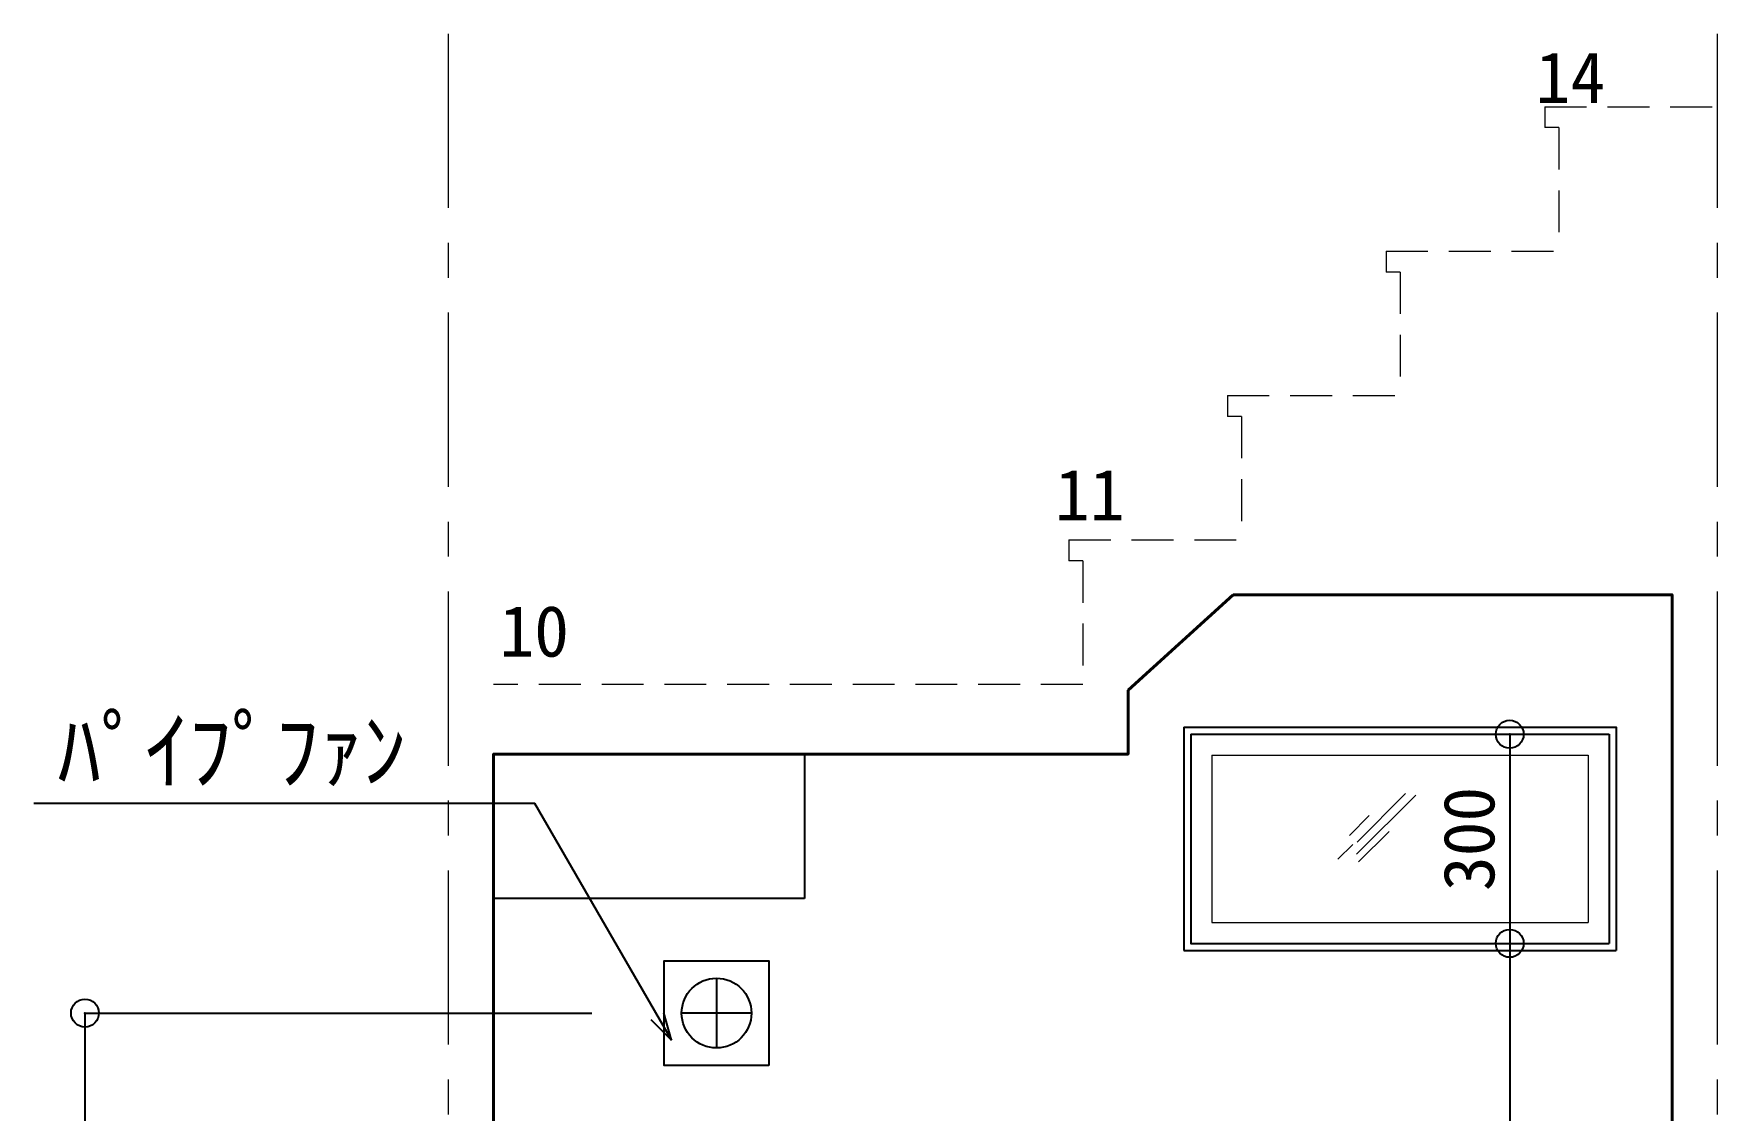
# Model space of a CAD drawing. Units: millimetres at full size, sheet at 1:50. Extents: x -31113 to 29332, y -20209 to 31249.
# Drawn here: x 10652 to 13066, y -3936 to -2392 of the extents above; entities that cross this region are included whole.
import ezdxf
from ezdxf.enums import TextEntityAlignment as Align

# ---------------------------------------------------------------- set-up
doc = ezdxf.new("R2010")
doc.units = ezdxf.units.MM
doc.header["$LTSCALE"] = 50
doc.header["$PDMODE"] = 32
doc.header["$PDSIZE"] = 40
doc.linetypes.add('CHAIN1', pattern=[8, 5, -1, 1, -1])
doc.linetypes.add('DASHED1', pattern=[1.8, 1.2, -0.6])
for name, color, linetype, lineweight in [('B-1_通り芯・通り番号', 1, 'CHAIN1', 18), ('B-2_柱(黄)', 4, 'Continuous', 9), ('B-3_仕上線(黄)', 3, 'Continuous', 40), ('B-4_下地・間柱(水色)', 4, 'DASHED1', 9), ('B-A_文字', 7, 'Continuous', 25), ('B-F_寸法・方位', 7, 'Continuous', 25)]:
    doc.layers.add(name, color=color, linetype=linetype, lineweight=lineweight)
doc.styles.add('ＭＳ ゴシック', font='')
doc.styles.get('ＭＳ ゴシック').set_extended_font_data('MS Gothic')

msp = doc.modelspace()

# ---------------------------------------------------------------- linework, layer by layer
at = {"layer": 'B-1_通り芯・通り番号'}
for p, q in [((11246.17, -2391.96), (11246.17, -6146.71)), ((11246.17, -2391.96), (11246.17, -6146.71)), ((13066.17, -2391.96), (13066.17, -6146.71)), ((13066.17, -2391.96), (13066.17, -6146.71))]:
    msp.add_line(p, q, dxfattribs=at)
at = {"layer": 'B-2_柱(黄)', "color": 7, "lineweight": 25}
for p, q in [((12301.17, -3386.71), (12301.17, -3706.71)), ((12311.17, -3396.71), (12911.17, -3396.71)), ((12911.17, -3396.71), (12911.17, -3696.71)), ((12301.17, -3706.71), (12921.17, -3706.71))]:
    msp.add_line(p, q, dxfattribs=at)
at = {"layer": 'B-2_柱(黄)'}
for p, q in [((12341.17, -3426.71), (12881.17, -3426.71)), ((12341.17, -3426.71), (12341.17, -3666.71)), ((12881.17, -3426.71), (12881.17, -3666.71)), ((12633.67, -3483.93), (12548.69, -3568.91)), ((12619.15, -3481.78), (12549.46, -3551.47)), ((12566.99, -3513.5), (12538.75, -3541.74)), ((12595.49, -3536.08), (12551.66, -3579.91)), ((12543.34, -3554.9), (12522.1, -3576.14)), ((12341.17, -3666.71), (12881.17, -3666.71))]:
    msp.add_line(p, q, dxfattribs=at)
at = {"layer": 'B-2_柱(黄)', "color": 7, "lineweight": 25}
for points in [[(12301.17, -3386.71), (12921.17, -3386.71), (12921.17, -3706.71)], [(12311.17, -3396.71), (12311.17, -3696.71), (12911.17, -3696.71)]]:
    msp.add_lwpolyline(points, dxfattribs=at)
at = {"layer": 'B-3_仕上線(黄)'}
for q in [(12221.17, -3333.72), (13001.17, -3196.71)]:
    msp.add_line((12371.64, -3196.71), q, dxfattribs=at)
at = {"layer": 'B-3_仕上線(黄)', "color": 7, "lineweight": 25}
for p, q in [((11756.88, -3425.28), (11756.88, -3632.42)), ((11756.88, -3632.42), (11311.17, -3632.42))]:
    msp.add_line(p, q, dxfattribs=at)
at = {"layer": 'B-3_仕上線(黄)'}
for points in [[(12591.29, -3196.71), (13001.17, -3196.71), (13001.17, -5396.71)], [(12221.17, -3333.72), (12221.17, -3425.28), (11311.17, -3425.28), (11311.17, -4346.71)]]:
    msp.add_lwpolyline(points, dxfattribs=at)
at = {"layer": 'B-4_下地・間柱(水色)'}
for p, q in [((12818.67, -2496.71), (12818.67, -2526.71)), ((12818.67, -2496.71), (13066.17, -2496.71)), ((12838.67, -2526.71), (12818.67, -2526.71)), ((12838.67, -2526.71), (12838.67, -2703.85)), ((12591.17, -2703.85), (12591.17, -2733.85)), ((12591.17, -2703.85), (12838.67, -2703.85)), ((12611.17, -2733.85), (12591.17, -2733.85)), ((12611.17, -2733.85), (12611.17, -2910.99)), ((12363.67, -2910.99), (12363.67, -2940.99)), ((12363.67, -2910.99), (12611.17, -2910.99)), ((12383.67, -2940.99), (12363.67, -2940.99)), ((12383.67, -2940.99), (12383.67, -3118.14)), ((12136.17, -3118.14), (12136.17, -3148.14)), ((12136.17, -3118.14), (12383.67, -3118.14)), ((12156.17, -3148.14), (12136.17, -3148.14))]:
    msp.add_line(p, q, dxfattribs=at)
msp.add_lwpolyline([(12156.17, -3148.14), (12156.17, -3325.28), (11311.17, -3325.28)], dxfattribs=at)
at = {"layer": 'B-A_文字'}
for q in [(11536.96, -3806.56), (11555.53, -3796.11)]:
    msp.add_line((11566.15, -3835.75), q, dxfattribs=at)
msp.add_lwpolyline([(10651.58, -3495.38), (11369.64, -3495.38), (11566.15, -3835.75)], dxfattribs=at)
at = {"layer": 'B-F_寸法・方位'}
for p, q in [((12768.43, -3396.71), (12768.43, -3696.71)), ((12768.43, -3696.71), (12768.43, -5396.71)), ((11630.88, -3746.71), (11630.88, -3846.71)), ((10725.18, -3796.71), (10725.18, -5396.71)), ((10725.18, -3796.71), (11452.26, -3796.71)), ((11680.88, -3796.71), (11580.88, -3796.71))]:
    msp.add_line(p, q, dxfattribs=at)
msp.add_lwpolyline([(11705.88, -3871.71), (11555.88, -3871.71), (11555.88, -3721.71), (11705.88, -3721.71)], close=True, dxfattribs=at)
msp.add_circle((11630.88, -3796.71), 50, dxfattribs=at)
for p in [(12768.43, -3396.71), (12768.43, -3696.71), (10725.18, -3796.71)]:
    msp.add_point(p, dxfattribs=at)

# ---------------------------------------------------------------- texts
at = {"layer": 'B-A_文字', "style": 'ＭＳ ゴシック'}
for s, height, p in [('14', 73.31, (12805.61, -2513.3)), ('11', 73.31, (12116.27, -3111.93)), ('10', 73.31, (11319.57, -3307.48)), ('ﾊﾟｲﾌﾟﾌｧﾝ', 91.64, (10685.96, -3493.23))]:
    msp.add_text(s, height=height, dxfattribs=at).set_placement(p, align=Align.BOTTOM_LEFT)
at = {"layer": 'B-F_寸法・方位', "style": 'ＭＳ ゴシック'}
msp.add_text('300', height=73.31, rotation=90, dxfattribs=at).set_placement((12768.43, -3621.71), align=Align.BOTTOM_LEFT)

doc.saveas('drawing.dxf')
